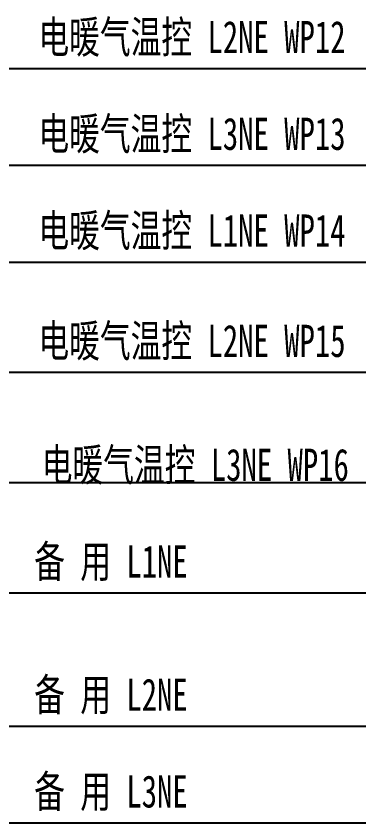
# Model space of a CAD drawing. Extents: x 815029915 to 815825525, y 579155098 to 579748855.
# Drawn here: x 815536671 to 815539386, y 579175274 to 579181535 of the extents above; entities that cross this region are included whole.
import ezdxf

# ---------------------------------------------------------------- set-up
doc = ezdxf.new("R2010")
doc.units = 0
doc.header["$LTSCALE"] = 100
doc.header["$MEASUREMENT"] = 0
doc.layers.add('ABDE_SYS', color=3, linetype='Continuous')
doc.styles.add('-宋体', font='', dxfattribs={"width": 0.8})
doc.styles.get('-宋体').set_extended_font_data('SimSun')

msp = doc.modelspace()

# ---------------------------------------------------------------- linework, layer by layer
at = {"layer": 'ABDE_SYS', "linetype": 'Continuous'}
for p, q in [((815530610.9, 579181128.5), (815539385.6, 579181128.5)), ((815530610.9, 579180377.5), (815539385.6, 579180377.5)), ((815530610.9, 579179626.6), (815539385.6, 579179626.6)), ((815530610.8, 579178770.5), (815539385.5, 579178770.5)), ((815530610.8, 579177914.4), (815539385.5, 579177914.4)), ((815530610.8, 579177058.4), (815539385.5, 579177058.4)), ((815530610.8, 579176025.1), (815539385.5, 579176025.1)), ((815530610.8, 579175274.1), (815539385.5, 579175274.1))]:
    msp.add_line(p, q, dxfattribs=at)

# ---------------------------------------------------------------- texts
at = {"layer": 'ABDE_SYS', "linetype": 'Continuous', "style": '-宋体', "width": 0.7}
for s, p in [('电暖气温控 L2NE WP12', (815536843.9, 579181247.5, 109.7)), ('电暖气温控 L3NE WP13', (815536843.9, 579180496.5, 109.7)), ('电暖气温控 L1NE WP14', (815536843.9, 579179745.6, 109.7)), ('电暖气温控 L2NE WP15', (815536843.9, 579178889.5, 109.7)), ('电暖气温控 L3NE WP16', (815536869.7, 579177927.8, 109.7)), ('备 用 L1NE ', (815536811.3, 579177177.4, 109.7)), ('备 用 L2NE ', (815536811.3, 579176144.1, 109.7)), ('备 用 L3NE ', (815536811.3, 579175393.2, 109.7))]:
    msp.add_text(s, height=250, dxfattribs=at).set_placement(p)

doc.saveas('drawing.dxf')
